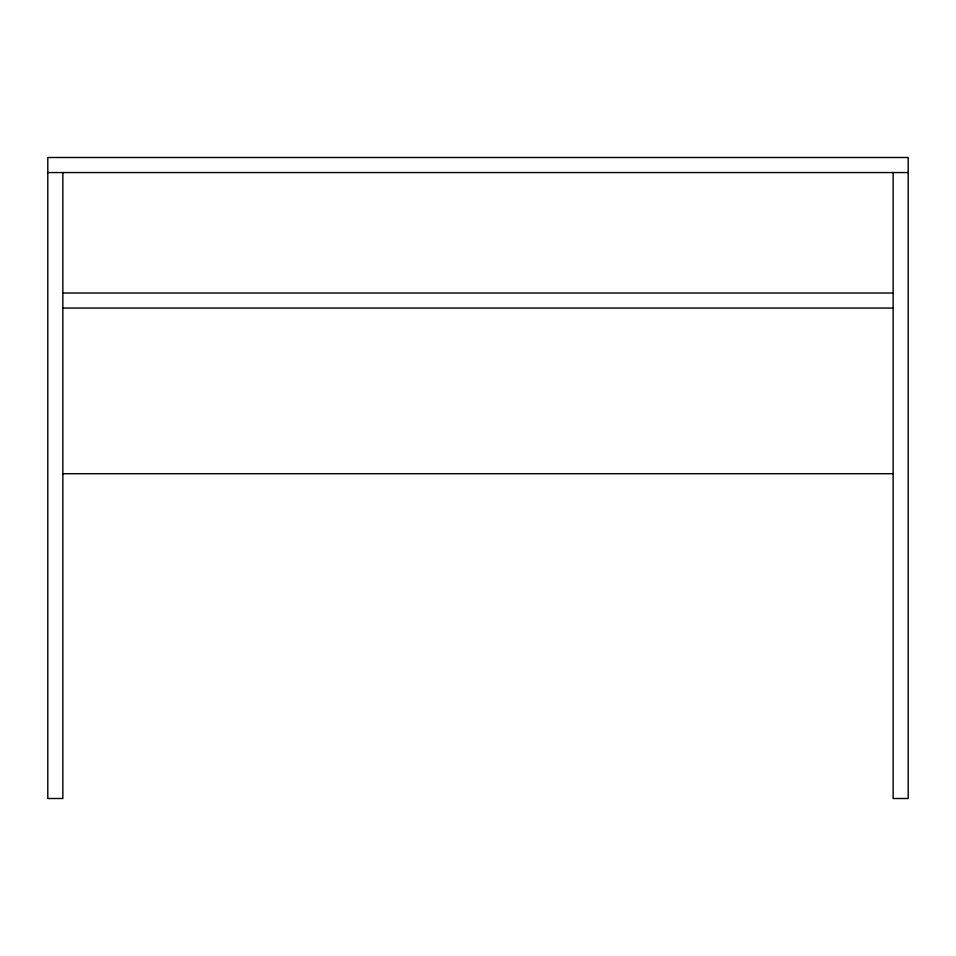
<?xml version="1.0" encoding="UTF-8"?>
<svg xmlns="http://www.w3.org/2000/svg" width="956" height="956" viewBox="0 0 956 956"><rect width="100%" height="100%" fill="white"/><g stroke="black" fill="none" stroke-linecap="round" stroke-linejoin="round"><path stroke-width="1.43" d="M47.8 172.558L908.2 172.558M62.857 293.014L893.143 293.014M62.857 308.071L893.143 308.071M62.857 473.698L893.143 473.698M893.143 172.558L893.143 798.499L908.2 798.499L908.2 157.501L47.8 157.501L47.8 798.499L62.857 798.499L62.857 172.558"/></g></svg>
